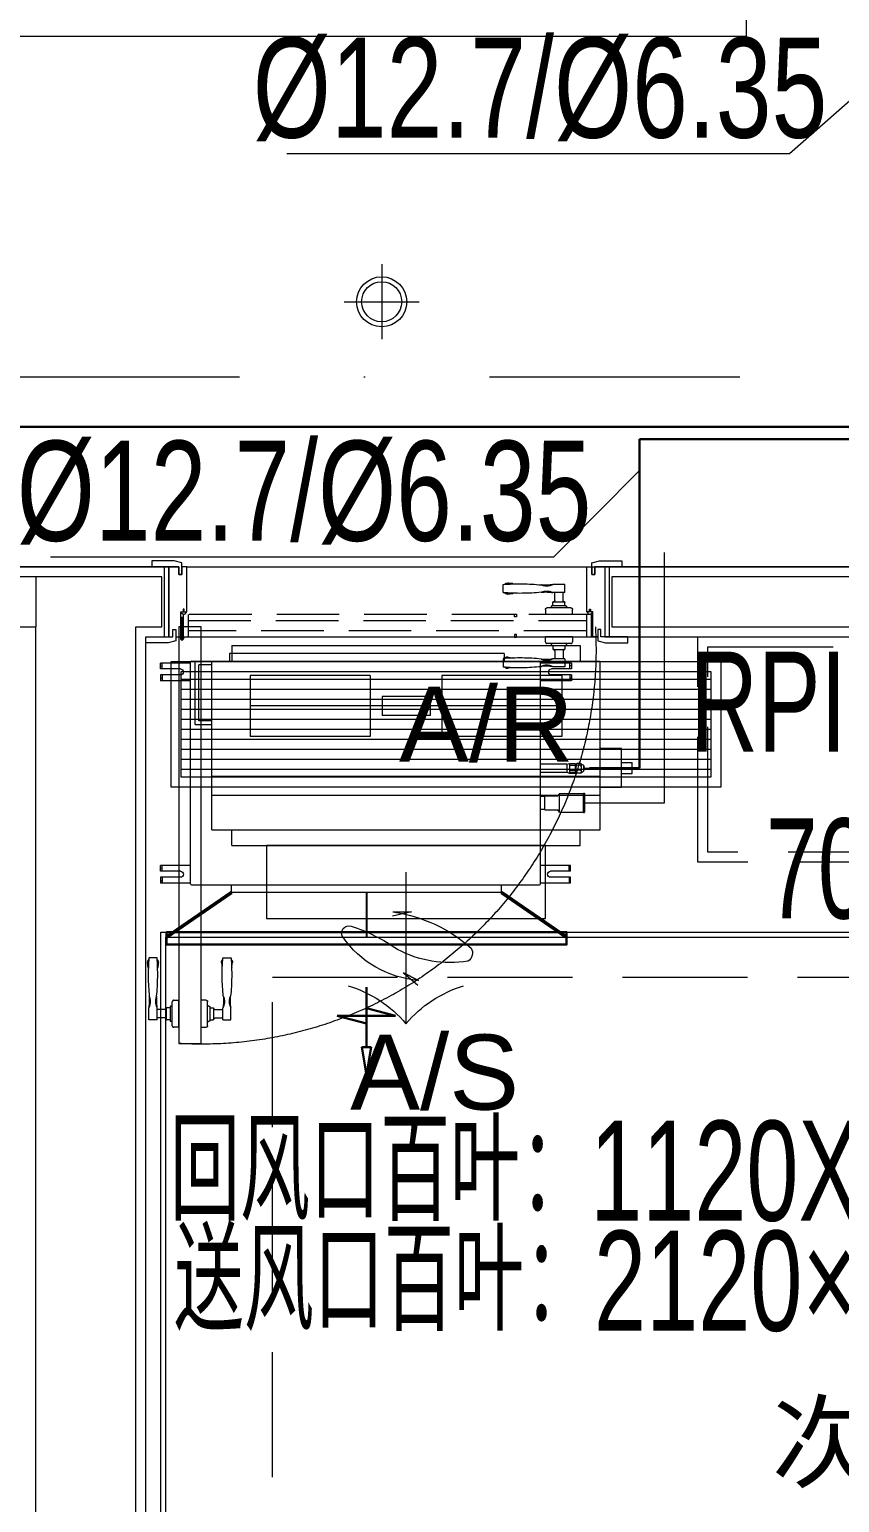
# Model space of a CAD drawing. Extents: x 288658 to 330658, y -27457 to 31943.
# Drawn here: x 297379 to 298999, y 17344 to 20289 of the extents above; entities that cross this region are included whole.
import ezdxf
from ezdxf.enums import TextEntityAlignment as Align

# ---------------------------------------------------------------- set-up
doc = ezdxf.new("R2010")
doc.units = 0
doc.header["$LTSCALE"] = 1000
for name, pattern in [('ACAD_ISO03W100', [30, 12, -18]), ('CENTER', [50.8, 31.75, -6.35, 6.35, -6.35]), ('DASH', [0.35, 0.25, -0.1]), ('DASHDOT', [1, 0.5, -0.25, 0, -0.25])]:
    doc.linetypes.add(name, pattern=pattern)
doc.layers.get('0').update_dxf_attribs({"color": 8, "lineweight": 13})
for name, color, linetype, lineweight in [('ACS_DLJ_FQG', 7, 'Continuous', 30), ('ACS_DLJ_LNSG', 6, 'DASHDOT', 20), ('ACS_DLJ_QYG', 34, 'Continuous', 30), ('ACS_DLJ_QYGBZ', 3, 'Continuous', 20), ('ACS_DLJ_SBBZ', 2, 'Continuous', 0), ('ACS_DLJ_SNJ', 3, 'Continuous', 0), ('ACS_SFG_F2', 4, 'Continuous', 50), ('ACS_SFG_FK', 7, 'Continuous', 30), ('CMDLJ_BZ_SWJ', 3, 'Continuous', 0), ('DOOR', 8, 'Continuous', 13), ('FF-DOOR【门】', 8, 'Continuous', 13), ('FF-DOOR【门套】', 8, 'Continuous', 13), ('FF-FINISH【完成面】', 8, 'Continuous', 13), ('FF-活动家具', 8, 'Continuous', 13), ('FF1-平面中英文字', 8, 'Continuous', 13), ('mat', 8, 'Continuous', 13), ('RC-FIN', 8, 'Continuous', 13), ('RC-TEXT', 8, 'Continuous', 13), ('RC-天花灯具', 8, 'Continuous', 13), ('RC-天花设备', 8, 'Continuous', 13), ('RC-天花造型线', 8, 'Continuous', 13), ('RC-空调设备', 8, 'Continuous', 13), ('WALL', 4, 'Continuous', 13), ('五金', 8, 'Continuous', 13), ('标注', 8, 'Continuous', 13)]:
    doc.layers.add(name, color=color, linetype=linetype, lineweight=lineweight)
doc.layers.add('ACS_SFG_FRZX', color=5, linetype='CENTER')
doc.styles.add('_TCH_WINDOW', font='JZFZ_ENA', dxfattribs={"width": 0.7, "height": 5, "bigfont": 'JZFZ_CNB'})
doc.styles.add('ACS', font='xcsg.shx', dxfattribs={"width": 0.6, "bigfont": 'hztxt.shx'})
doc.styles.add('Arial', font='arial.ttf')
doc.styles.add('st', font='')
doc.styles.add('黑体', font='simhei.ttf', dxfattribs={"width": 0.8})
doc.styles.get('st').set_extended_font_data('SimSun')

# ---------------------------------------------------------------- blocks, each defined once
blk = doc.blocks.new('锁具横_现代风格')
at = {"layer": 'mat', "color": 252, "linetype": 'ACAD_ISO03W100', "ltscale": 2}
for p, q in [((-4099.2, 1604.7), (-4099.2, 1614.7)), ((-4045.2, 1614.7), (-4099.2, 1614.7)), ((-4089.6, 1601.7), (-4096.2, 1601.7)), ((-4054.8, 1601.7), (-4089.6, 1601.7)), ((-4087.2, 1599.3), (-4087.2, 1598.7)), ((-4085.7, 1597.2), (-4058.7, 1597.2)), ((-4084.2, 1597.2), (-4084.2, 1590.1)), ((-4060.2, 1597.2), (-4060.2, 1590.1)), ((-4057.2, 1598.7), (-4057.2, 1599.3)), ((-4048.2, 1601.7), (-4054.8, 1601.7)), ((-4045.2, 1614.7), (-4045.2, 1604.7)), ((-4183.9, 1571.2), (-4183.9, 1555)), ((-4183.9, 1571.2), (-4183.9, 1555)), ((-4060.2, 1571.2), (-4084.2, 1571.2)), ((-4083.9, 1589.8), (-4060.5, 1589.8)), ((-4060.2, 1571.2), (-4060.2, 1555)), ((-4060.2, 1555), (-4084.2, 1555))]:
    blk.add_line(p, q, dxfattribs=at)
for points in [[(-4180.6, 1571.4, -0.28759), (-4174.6, 1574.1, 0.060586), (-4164.5, 1573, -0.212877), (-4163.5, 1572.1)], [(-4084, 1589.8, -0.34884), (-4080.6, 1587.2), (-4080.6, 1571.2)], [(-4060.9, 1589.8, 0.311671), (-4063.8, 1587.2), (-4063.8, 1571.2)], [(-4180.6, 1554.8, 0.28759), (-4174.6, 1552.1, -0.060586), (-4164.5, 1553.2, 0.212877), (-4163.5, 1554.1)]]:
    blk.add_lwpolyline(points, format="xyb", dxfattribs=at)
for centre, radius, start, end in [((-4096.2, 1604.7), 3, 180, 270), ((-4089.6, 1599.3), 2.4, 0, 90), ((-4085.7, 1598.7), 1.5, 180, 270), ((-4058.7, 1598.7), 1.5, 270, 0), ((-4054.8, 1599.3), 2.4, 90, 180), ((-4048.2, 1604.7), 3, 270, 0), ((-4150.3, 1151.7), 420.9, 84.1517, 94.5775), ((-4096.7, 1594.7), 26.6, 246.1775, 298.0384), ((-4098.6, 1650.8), 80.9, 263.7444, 280.1567), ((-4137.3, 596.4), 976.3, 86.8799, 86.8872), ((-4083.9, 1590.1), 0.3, 180, 270), ((-4060.5, 1590.1), 0.3, 270, 0), ((-4150.3, 1974.5), 420.9, 265.4225, 275.8483), ((-4096.7, 1531.5), 26.6, 61.9616, 113.8225), ((-4098.6, 1475.4), 80.9, 79.8433, 96.2556)]:
    blk.add_arc(centre, radius, start, end, dxfattribs=at)
blk = doc.blocks.new('*U199')
at = {"color": 8, "linetype": 'DASH', "ltscale": 500}
blk.add_arc((70.3, 45.3, 0), 788.8, 356.7087, 93.2913, dxfattribs=at)
at = {"layer": 'DOOR', "linetype": 'Continuous'}
blk.add_lwpolyline([(69.7, 832.8), (69.7, 0), (25, 0), (25, 832.8)], close=True, dxfattribs=at)
at = {"layer": '五金', "color": 3, "xscale": -1, "rotation": 270}
blk.add_blockref('锁具横_现代风格', (-1589.7, 4845.6), dxfattribs=at)
at = {"layer": '五金', "color": 3, "rotation": 90}
blk.add_blockref('锁具横_现代风格', (1684.4, 4845.6), dxfattribs=at)
blk = doc.blocks.new('*U220')
at = {"layer": 'FF-DOOR【门】', "color": 8, "linetype": 'DASH', "ltscale": 0.5}
for p, q in [((-855.8, 50, 0), (-855.8, 48.6, 0)), ((-855.8, 50, 0), (-845.8, 50, 0)), ((-855.5, 48.3, 0), (-854.6, 48.3, 0)), ((-846.1, 48.3, 0), (-847, 48.3, 0)), ((-845.8, 50, 0), (-845.8, 48.6, 0)), ((-843.8, 45), (-843.8, 0)), ((-48, 45), (-48, 0)), ((-44, 50), (-44, 48.6)), ((-34, 50), (-44, 50)), ((-43.7, 48.3), (-42.8, 48.3)), ((-35.5, 38.9, 0), (-35.5, -0.1, 0)), ((-34.3, 48.3), (-35.2, 48.3)), ((-34, 50), (-34, 48.6)), ((-39.5, -3.1, 0), (-31.5, -3.1, 0)), ((-35.5, -0.1, 0), (-35.5, -7.1, 0))]:
    blk.add_line(p, q, dxfattribs=at)
for points in [[(-853.8, 45), (-703.8, 45)], [(-703.8, 0), (-853.8, 0), (-853.8, 45)], [(-48, 33), (-843.8, 33)], [(-703.8, 45), (-703.8, 40), (-699.8, 40), (-699.8, 45)], [(-699.8, 45), (-38, 45), (-38, 0), (-699.8, 0)], [(-843.8, 12), (-48, 12)]]:
    blk.add_lwpolyline(points, dxfattribs=at)
at = {"layer": 'FF-DOOR【门】', "color": 8, "linetype": 'DASH', "ltscale": 0.5, "elevation": 0}
blk.add_lwpolyline([(-851.8, 50), (-849.9, 50), (-849.9, 55.3), (-851.8, 55.3)], close=True, dxfattribs=at)
at = {"layer": 'FF-DOOR【门】', "color": 8, "linetype": 'DASH', "ltscale": 0.5}
for points in [[(-703.8, 40), (-699.8, 40), (-699.8, 45.5), (-703.8, 45.5)], [(-38.1, 50), (-39.9, 50), (-39.9, 55.3), (-38.1, 55.3)], [(-703.8, 5), (-699.8, 5), (-699.8, -0.5), (-703.8, -0.5)]]:
    blk.add_lwpolyline(points, close=True, dxfattribs=at)
at = {"layer": 'FF-DOOR【门】', "color": 8, "linetype": 'DASH', "ltscale": 0.5, "elevation": 0}
blk.add_lwpolyline([(-37.5, -0.9), (-37.5, 38.9), (-33.5, 38.9), (-33.5, -0.9)], dxfattribs=at)
at = {"layer": 'FF-DOOR【门】', "color": 8, "linetype": 'DASH', "ltscale": 0.5}
for radius in [3, 2.5]:
    blk.add_circle((-35.5, -3.1, 0), radius, dxfattribs=at)
for centre in [(-850.8, 48.8, 0), (-39, 48.8)]:
    blk.add_arc(centre, 3.84, 188.5071, 351.4929, dxfattribs=at)
for centre, major_axis in [((-855.5, 48.6, 0), (0.212, 0.212)), ((-846.1, 48.6, 0), (-0.212, 0.212))]:
    blk.add_ellipse(centre, major_axis=major_axis, ratio=1, start_param=2.356194, end_param=3.926991, dxfattribs=at)
at = {"layer": 'FF-DOOR【门】', "color": 8, "linetype": 'DASH', "ltscale": 0.5, "extrusion": (0, 0, -1)}
for centre, major_axis in [((-43.7, 48.6), (0.212, 0.212)), ((-34.3, 48.6), (-0.212, 0.212))]:
    blk.add_ellipse(centre, major_axis=major_axis, ratio=1, start_param=2.356194, end_param=3.926991, dxfattribs=at)
at = {"layer": 'FF-DOOR【门套】', "elevation": 0}
for points in [[(-914.8, 140), (-860.8, 140), (-860.8, 125), (-854.8, 125), (-854.8, 140), (-854.8, 148), (-869.8, 152), (-869.8, 152), (-914.8, 152), (-914.8, 140)], [(-844.8, 140), (-854.8, 140), (-854.8, 125), (-860.8, 125), (-860.8, 140), (-880.8, 140), (-880.8, 0), (-872.8, 0), (-872.8, 15), (-866.8, 15), (-866.8, 0), (-856.8, 0), (-856.8, 50), (-844.8, 50), (-844.8, 140)], [(-926.8, 0), (-872.8, 0), (-872.8, 15), (-866.8, 15), (-866.8, 0), (-866.8, -8), (-881.8, -12), (-881.8, -12), (-926.8, -12), (-926.8, 0)]]:
    blk.add_lwpolyline(points, dxfattribs=at)
at = {"layer": 'FF-DOOR【门套】'}
for points in [[(25, 140), (-29, 140), (-29, 125), (-35, 125), (-35, 140), (-35, 148), (-20, 152), (-20, 152), (25, 152), (25, 140)], [(-45, 140), (-35, 140), (-35, 125), (-29, 125), (-29, 140), (-9, 140), (-9, 0), (-17, 0), (-17, 15), (-23, 15), (-23, 0), (-33, 0), (-33, 50), (-45, 50), (-45, 140)], [(37, 0), (-17, 0), (-17, 15), (-23, 15), (-23, 0), (-23, -8), (-8, -12), (-8, -12), (37, -12), (37, 0)]]:
    blk.add_lwpolyline(points, dxfattribs=at)
at = {"layer": 'FF-DOOR【门套】', "elevation": 0}
blk.add_lwpolyline([(-880.8, 0), (-889.8, 0), (-889.8, 140), (-880.8, 140)], close=True, dxfattribs=at)
at = {"layer": 'FF-DOOR【门套】'}
blk.add_lwpolyline([(0, 0), (-9, 0), (-9, 140), (0, 140)], close=True, dxfattribs=at)
at = {"layer": 'FF-DOOR【门】', "color": 8, "linetype": 'DASH', "ltscale": 0.5, "rotation": 180}
blk.add_blockref('锁具横_现代风格', (-4861.2, 1659.7), dxfattribs=at)
at = {"layer": 'FF-DOOR【门】', "color": 8, "linetype": 'DASH', "ltscale": 0.5, "xscale": -1}
blk.add_blockref('锁具横_现代风格', (-4861.2, -1614.7), dxfattribs=at)
blk = doc.blocks.new('A$C60777E67')
at = {"layer": 'RC-天花灯具'}
for radius in [50, 40]:
    blk.add_circle((50, 50), radius, dxfattribs=at)
blk = doc.blocks.new('A$C123B414E')
at = {"layer": 'RC-天花灯具'}
for p, q in [((0, 2.25), (0, -2.25)), ((2.25, 0), (-2.25, 0))]:
    blk.add_line(p, q, dxfattribs=at)
blk.add_circle((0, 0), 1.5, dxfattribs=at)
at = {"layer": 'RC-天花灯具', "xscale": 0.0299999992985296, "yscale": 0.0299999992985296, "zscale": 0.0299999992985296}
blk.add_blockref('A$C60777E67', (-1.5, -1.5), dxfattribs=at)
blk = doc.blocks.new('*U216')
at = {"layer": 'RC-天花灯具', "color": 0, "xscale": 33.33333333333333, "yscale": 33.33333333333333, "zscale": 33.33333333333333}
blk.add_blockref('A$C123B414E', (-295.7, 3485), dxfattribs=at)
at = {"layer": 'RC-TEXT', "color": 2, "style": '黑体', "width": 3.004934}
blk.add_attdef('L', text='', height=50, dxfattribs=at).set_placement((-189, 3550), (-80.9, 3550), align=Align.FIT)
blk = doc.blocks.new('TL-EM-CECHUFENG')
for points in [[(0, -1.039), (0, 1.386)], [(-0.038, 0.573), (0.191, 0.77)], [(0.202, 0.693), (-0.038, 0.573), (0.202, 0.693)], [(-2.06, 0), (2.06, 0)], [(-0.208, -0.402), (0.087, -0.404), (-0.213, -0.332)]]:
    blk.add_lwpolyline(points)
for centre, radius, start, end in [((-1.495, 2.657), 1.963, 286.956, 319.6161), ((1.495, 2.657), 1.963, 220.3839, 253.044), ((0.329, -0.936), 1.634, 94.4684, 145.1854), ((0.701, -1.338), 1.747, 80.4533, 118.5368), ((0.919, 0.258), 0.145, 326.5727, 60.5848), ((-1.785, 2.576), 2.897, 288.2606, 304.7599), ((-0.544, 1.953), 2.379, 278.1133, 311.7477), ((-0.911, -0.062), 0.118, 149.9336, 286.7693)]:
    blk.add_arc(centre, radius, start, end)
blk = doc.blocks.new('A$C42EC2377')
at = {"layer": 'RC-空调设备', "color": 251, "linetype": 'DASH', "ltscale": 500}
for p, q in [((-267.8, 993.9), (-109.1, 993.9)), ((-267.8, 993.9), (-267.8, 952.2)), ((-109.1, 993.9), (-109.1, 952.2)), ((-258, 985), (-118.8, 985)), ((-258, 952.2), (-258, 985)), ((-118.8, 952.2), (-118.8, 985)), ((-297.3, 557.1), (-297.3, 856.8)), ((-144.8, 856.8), (-297.3, 856.8)), ((-221, 77.5), (-221, 856.8)), ((-144.8, 557.1), (-144.8, 856.8)), ((-144.8, 557.1), (-297.3, 557.1)), ((-244.8, 407.2), (-244.8, 527.1)), ((-197.2, 527.1), (-244.8, 527.1)), ((-197.2, 407.2), (-197.2, 527.1)), ((-197.2, 407.2), (-244.8, 407.2)), ((-297.3, 77.5), (-297.3, 377.3)), ((-144.8, 377.3), (-297.3, 377.3)), ((-144.8, 77.5), (-144.8, 377.3)), ((-144.8, 77.5), (-297.3, 77.5)), ((-425.2, -71), (-425.2, -17.8)), ((-327.5, -71), (-327.5, -17.8)), ((-425.2, -71), (-327.5, -71)), ((-390.1, -71), (-390.1, -97.6)), ((-376.4, -71), (-376.4, -97.6)), ((-362.7, -71), (-362.7, -97.6)), ((-390.1, -97.6), (-362.7, -97.6))]:
    blk.add_line(p, q, dxfattribs=at)
at = {"layer": 'RC-空调设备', "linetype": 'DASH', "ltscale": 500}
for p, q in [((-531, 952.2), (-109.1, 952.2)), ((-531, 952.2), (-531, -17.8)), ((-444, 952.2), (-444, -17.8)), ((-396.3, 952.2), (-396.3, -17.8)), ((-109.1, 952.2), (-109.1, -17.8)), ((-570.1, 902.5), (-570.1, 32)), ((-570.1, 902.5), (-531, 902.5)), ((-70, 902.5), (-109.1, 902.5)), ((-70, 902.5), (-70, 32)), ((-570.1, 32), (-531, 32)), ((-70, 32), (-109.1, 32)), ((-531, -17.8), (-109.1, -17.8))]:
    blk.add_line(p, q, dxfattribs=at)
blk.add_lwpolyline([(-752.3, 815.5), (-752.3, 119), (-570.1, 119), (-570.1, 815.5)], close=True, dxfattribs=at)
blk = doc.blocks.new('ewe444')
at = {"layer": 'RC-天花造型线'}
h = blk.add_hatch(dxfattribs=at)
h.set_pattern_fill('_USER', color=151, scale=20, angle=180, style=0, pattern_type=0)
h.set_pattern_definition([(180, (811353.276, 104430.354), (-2e-15, -20), [])])
h.paths.add_polyline_path([(127938.6, 617.6), (127938.6, 827.6), (126878.6, 827.6), (126878.6, 617.6)])
at = {"layer": 'RC-天花造型线', "color": 151, "elevation": 0}
for points in [[(127958.6, 597.6), (127958.6, 847.6), (126858.6, 847.6), (126858.6, 597.6)], [(127938.6, 617.6), (127938.6, 827.6), (126878.6, 827.6), (126878.6, 617.6)]]:
    blk.add_lwpolyline(points, close=True, dxfattribs=at)
blk = doc.blocks.new('RPIZ-22FSN6QD')
at = {"extrusion": (0, 0, -1)}
for p, q in [((435.5, 477.8), (-113.5, 477.8)), ((-191.9, 458.7), (-251.9, 458.7)), ((-251.9, 447.2), (-251.9, 458.7)), ((-251.9, 453.7), (-248.7, 453.7)), ((-211.9, 447.2), (-251.9, 447.2)), ((-248.7, 447.2), (-248.7, 458.7)), ((-191.9, 17.4), (-191.9, 460.4)), ((-189.9, 462.4), (506.1, 462.4)), ((508.1, 17.4), (508.1, 460.4)), ((569.9, 458.7), (508.1, 458.7)), ((569.9, 447.2), (529.9, 447.2)), ((566.7, 447.2), (566.7, 458.7)), ((569.9, 453.7), (566.7, 453.7)), ((569.9, 458.7), (569.9, 447.2)), ((-251.9, 435.2), (-251.9, 423.7)), ((-211.9, 435.2), (-251.9, 435.2)), ((-251.9, 428.7), (-248.7, 428.7)), ((-191.9, 423.7), (-251.9, 423.7)), ((-248.7, 435.2), (-248.7, 423.7)), ((569.1, 423.7), (508.1, 423.7)), ((569.9, 435.2), (529.9, 435.2)), ((566.7, 435.2), (566.7, 423.7)), ((569.9, 428.7), (566.7, 428.7)), ((569.9, 435.2), (569.9, 423.7)), ((560.5, 256.5), (508.1, 256.5)), ((560.5, 256.5), (560.5, 240.5)), ((566, 258.1), (566, 238.8)), ((566, 258.1), (577, 258.1)), ((566, 254.8), (577, 254.8)), ((566, 245.1), (577, 245.1)), ((566, 238.8), (577, 238.8)), ((577, 258.1), (577, 238.8)), ((577, 254), (579, 254)), ((577, 242.9), (579, 242.9)), ((579.8, 257.5), (579, 256.7)), ((579, 240.2), (579, 256.7)), ((579.8, 239.4), (579, 240.2)), ((588.4, 258.1), (580.6, 258.1)), ((588.4, 254.8), (580.6, 254.8)), ((588.4, 245.1), (580.6, 245.1)), ((588.4, 238.8), (580.6, 238.8)), ((590, 256.7), (589.2, 257.5)), ((590, 240.2), (589.2, 239.4)), ((590, 240.2), (590, 256.7)), ((590, 256.7), (594, 254.5)), ((590, 240.2), (594, 242.5)), ((594, 254.5), (594, 242.5)), ((508.1, 192.8), (516.3, 192.8)), ((516.3, 165.7), (516.3, 193.7)), ((516.3, 193.7), (542.3, 193.7)), ((545.7, 160.9), (545.7, 198.5)), ((545.7, 198.5), (593.6, 198.5)), ((593.6, 198.5), (593.8, 198.9)), ((593.6, 198.5), (593.6, 160.9)), ((593.8, 160.5), (593.8, 198.9)), ((593.8, 198.9), (595.8, 198.9)), ((595.8, 160.5), (595.8, 198.9)), ((595.8, 198.9), (596.1, 198.5)), ((596.1, 198.5), (596.1, 160.9)), ((516.3, 165.7), (542.3, 165.7)), ((545.7, 160.9), (593.6, 160.9)), ((-191.9, 54.1), (-251.9, 54.1)), ((-251.9, 42.6), (-251.9, 54.1)), ((-251.9, 49.1), (-248.7, 49.1)), ((-211.9, 42.6), (-251.9, 42.6)), ((-251.9, 30.6), (-251.9, 19.1)), ((-211.9, 30.6), (-251.9, 30.6)), ((-248.7, 42.6), (-248.7, 54.1)), ((-248.7, 30.6), (-248.7, 19.1)), ((568.1, 54.1), (508.1, 54.1)), ((568.1, 42.6), (528.1, 42.6)), ((568.1, 30.6), (528.1, 30.6)), ((564.9, 42.6), (564.9, 54.1)), ((568.1, 49.1), (564.9, 49.1)), ((564.9, 30.6), (564.9, 19.1)), ((568.1, 42.6), (568.1, 54.1)), ((568.1, 19.1), (568.1, 30.6)), ((-251.9, 24.1), (-248.7, 24.1)), ((-191.9, 19.1), (-251.9, 19.1)), ((-189.9, 15.4), (506.1, 15.4)), ((430, 0), (-110, 0)), ((568.1, 19.1), (508.1, 19.1)), ((568.1, 24.1), (564.9, 24.1))]:
    blk.add_line(p, q, dxfattribs=at)
for p, q in [((-113.5, 477.8), (-113.5, 462.4)), ((435.5, 477.8), (435.5, 462.4)), ((508.1, 240.5), (560.5, 240.5)), ((560.5, 256.5), (566, 258.1)), ((560.5, 240.5), (566, 238.8)), ((566, 240.5), (577, 240.5)), ((595.7, 248.5), (605.7, 248.5)), ((545.7, 198.5), (542.3, 193.7)), ((596.1, 179.7), (606.1, 179.7)), ((508.1, 166.7), (516.3, 166.7)), ((545.7, 160.9), (542.3, 165.7)), ((593.6, 160.9), (593.8, 160.5)), ((593.8, 160.5), (595.8, 160.5)), ((595.8, 160.5), (596.1, 160.9)), ((-110, 0), (-110, 15.4))]:
    blk.add_line(p, q)
at = {"ltscale": 0.5}
blk.add_line((430, 0), (430, 15.4), dxfattribs=at)
at = {"extrusion": (0, 0, -1)}
for centre, radius, start, end in [((211.9, 441.2), 6, 90, 270), ((-529.9, 441.2), 6, 270, 90), ((-589.5, 248.5), 6.25, 136.121, 223.879), ((211.9, 36.6), 6, 90, 270), ((-528.1, 36.6), 6, 270, 90)]:
    blk.add_arc(centre, radius, start, end, dxfattribs=at)
for centre, start, end in [((-189.9, 460.4), 90, 180), ((-189.9, 460.4), 90, 180), ((506.1, 460.4), 0, 90), ((-189.9, 17.4), 180, 270), ((506.1, 17.4), 270, 0)]:
    blk.add_arc(centre, 2, start, end)
for points in [[(579.2, 256.6), (579.3, 256.6), (579.3, 256.7), (579.3, 256.7)], [(579.2, 256.5), (579.2, 256.6), (579.2, 256.6), (579.2, 256.6)], [(579.2, 256.3), (579.2, 256.3), (579.2, 256.4), (579.2, 256.4)], [(579.3, 256.2), (579.3, 256.2), (579.3, 256.3), (579.2, 256.3)], [(579.2, 250.4), (579.3, 250.5), (579.3, 250.6), (579.3, 250.6)], [(579.2, 250.2), (579.2, 250.3), (579.2, 250.3), (579.2, 250.4)], [(579.2, 249.5), (579.2, 249.6), (579.2, 249.6), (579.2, 249.7)], [(579.3, 249.3), (579.3, 249.3), (579.3, 249.4), (579.2, 249.5)], [(579.2, 242.3), (579.3, 242.3), (579.3, 242.4), (579.3, 242.4)], [(579.2, 242.1), (579.2, 242.2), (579.2, 242.2), (579.2, 242.3)], [(579.2, 241.7), (579.2, 241.7), (579.2, 241.8), (579.2, 241.8)], [(579.3, 241.5), (579.3, 241.6), (579.3, 241.6), (579.2, 241.7)], [(579.3, 256.9), (579.3, 256.9), (579.3, 256.9), (579.4, 256.9)], [(579.3, 256.8), (579.3, 256.8), (579.3, 256.8), (579.3, 256.9)], [(579.3, 256.7), (579.3, 256.7), (579.3, 256.8), (579.3, 256.8)], [(579.3, 256.1), (579.3, 256.2), (579.3, 256.2), (579.3, 256.2)], [(579.3, 256.1), (579.3, 256.1), (579.3, 256.1), (579.3, 256.1)], [(579.4, 256), (579.3, 256), (579.3, 256), (579.3, 256.1)], [(579.3, 251.1), (579.3, 251.2), (579.3, 251.2), (579.4, 251.3)], [(579.3, 250.9), (579.3, 250.9), (579.3, 251), (579.3, 251.1)], [(579.3, 250.6), (579.3, 250.7), (579.3, 250.8), (579.3, 250.9)], [(579.3, 249), (579.3, 249.1), (579.3, 249.2), (579.3, 249.3)], [(579.3, 248.8), (579.3, 248.9), (579.3, 249), (579.3, 249)], [(579.4, 248.6), (579.3, 248.6), (579.3, 248.7), (579.3, 248.8)], [(579.3, 242.7), (579.3, 242.8), (579.3, 242.8), (579.4, 242.9)], [(579.3, 242.6), (579.3, 242.6), (579.3, 242.7), (579.3, 242.7)], [(579.3, 242.4), (579.3, 242.5), (579.3, 242.5), (579.3, 242.6)], [(579.3, 241.4), (579.3, 241.4), (579.3, 241.5), (579.3, 241.5)], [(579.3, 241.2), (579.3, 241.3), (579.3, 241.3), (579.3, 241.4)], [(579.4, 257.1), (579.5, 257.1), (579.5, 257.2), (579.5, 257.2)], [(579.4, 257), (579.4, 257), (579.4, 257.1), (579.4, 257.1)], [(579.4, 256.9), (579.4, 257), (579.4, 257), (579.4, 257)], [(579.4, 255.9), (579.4, 255.9), (579.4, 255.9), (579.4, 256)], [(579.4, 255.8), (579.4, 255.8), (579.4, 255.9), (579.4, 255.9)], [(579.5, 255.7), (579.5, 255.8), (579.5, 255.8), (579.4, 255.8)], [(579.4, 251.8), (579.5, 251.9), (579.5, 251.9), (579.5, 252)], [(579.4, 251.6), (579.4, 251.6), (579.4, 251.7), (579.4, 251.8)], [(579.4, 251.3), (579.4, 251.4), (579.4, 251.5), (579.4, 251.6)], [(579.4, 248.3), (579.4, 248.4), (579.4, 248.5), (579.4, 248.6)], [(579.4, 248.1), (579.4, 248.2), (579.4, 248.3), (579.4, 248.3)], [(579.5, 247.9), (579.5, 247.9), (579.5, 248), (579.4, 248.1)], [(579.4, 243.2), (579.5, 243.2), (579.5, 243.3), (579.5, 243.3)], [(579.4, 243), (579.4, 243.1), (579.4, 243.1), (579.4, 243.2)], [(579.4, 242.9), (579.4, 242.9), (579.4, 243), (579.4, 243)], [(579.4, 240.8), (579.4, 240.8), (579.4, 240.9), (579.4, 240.9)], [(579.5, 240.6), (579.5, 240.7), (579.5, 240.7), (579.4, 240.8)], [(579.5, 257.2), (579.5, 257.2), (579.5, 257.2), (579.6, 257.3)], [(579.6, 255.6), (579.5, 255.7), (579.5, 255.7), (579.5, 255.7)], [(579.5, 252), (579.5, 252.1), (579.5, 252.2), (579.6, 252.3)], [(579.6, 247.6), (579.5, 247.7), (579.5, 247.8), (579.5, 247.9)], [(579.5, 243.3), (579.5, 243.4), (579.5, 243.4), (579.6, 243.5)], [(579.6, 240.4), (579.5, 240.5), (579.5, 240.5), (579.5, 240.6)], [(579.6, 257.3), (579.7, 257.4), (579.7, 257.4), (579.7, 257.4)], [(579.6, 257.3), (579.6, 257.3), (579.6, 257.3), (579.6, 257.3)], [(579.6, 255.6), (579.6, 255.6), (579.6, 255.6), (579.6, 255.6)], [(579.7, 255.5), (579.7, 255.5), (579.6, 255.5), (579.6, 255.6)], [(579.6, 252.5), (579.6, 252.6), (579.7, 252.7), (579.7, 252.7)], [(579.6, 252.3), (579.6, 252.3), (579.6, 252.4), (579.6, 252.5)], [(579.6, 247.4), (579.6, 247.5), (579.6, 247.6), (579.6, 247.6)], [(579.7, 247.2), (579.7, 247.2), (579.6, 247.3), (579.6, 247.4)], [(579.6, 243.6), (579.6, 243.7), (579.7, 243.7), (579.7, 243.8)], [(579.6, 243.5), (579.6, 243.5), (579.6, 243.6), (579.6, 243.6)], [(579.6, 240.3), (579.6, 240.3), (579.6, 240.4), (579.6, 240.4)], [(579.7, 240.1), (579.7, 240.2), (579.6, 240.2), (579.6, 240.3)], [(579.7, 257.5), (579.7, 257.5), (579.8, 257.5), (579.8, 257.5)], [(579.7, 257.4), (579.7, 257.5), (579.7, 257.5), (579.7, 257.5)], [(579.7, 257.4), (579.7, 257.4), (579.7, 257.4), (579.7, 257.4)], [(579.8, 255.4), (579.8, 255.4), (579.7, 255.5), (579.7, 255.5)], [(579.7, 252.7), (579.7, 252.8), (579.8, 252.9), (579.8, 253)], [(579.8, 246.9), (579.8, 247), (579.7, 247.1), (579.7, 247.2)], [(579.7, 243.8), (579.7, 243.8), (579.8, 243.9), (579.8, 243.9)], [(579.8, 240), (579.8, 240), (579.7, 240.1), (579.7, 240.1)], [(579.8, 257.6), (579.9, 257.6), (579.9, 257.6), (579.9, 257.6)], [(579.8, 257.5), (579.8, 257.5), (579.8, 257.6), (579.8, 257.6)], [(579.8, 257.5), (579.8, 257.5), (579.8, 257.5), (579.8, 257.5)], [(579.9, 255.3), (579.8, 255.3), (579.8, 255.4), (579.8, 255.4)], [(579.8, 253), (579.8, 253.1), (579.8, 253.1), (579.9, 253.2)], [(579.9, 246.7), (579.8, 246.7), (579.8, 246.8), (579.8, 246.9)], [(579.8, 243.9), (579.8, 244), (579.8, 244.1), (579.9, 244.1)], [(579.9, 239.8), (579.8, 239.9), (579.8, 239.9), (579.8, 240)], [(579.8, 239.4), (579.9, 239.3), (579.9, 239.3), (579.9, 239.3)], [(579.8, 239.4), (579.8, 239.4), (579.8, 239.4), (579.8, 239.4)], [(579.9, 257.6), (579.9, 257.7), (580, 257.7), (580, 257.7)], [(580, 255.2), (579.9, 255.3), (579.9, 255.3), (579.9, 255.3)], [(579.9, 253.2), (579.9, 253.3), (579.9, 253.4), (580, 253.5)], [(580, 246.4), (579.9, 246.5), (579.9, 246.6), (579.9, 246.7)], [(579.9, 244.1), (579.9, 244.2), (579.9, 244.2), (580, 244.3)], [(580, 239.7), (579.9, 239.7), (579.9, 239.8), (579.9, 239.8)], [(579.9, 239.3), (579.9, 239.3), (580, 239.3), (580, 239.2)], [(580, 257.7), (580, 257.7), (580, 257.7), (580.1, 257.8)], [(580.1, 255.1), (580, 255.2), (580, 255.2), (580, 255.2)], [(580, 253.5), (580, 253.6), (580, 253.6), (580.1, 253.7)], [(580.1, 246.2), (580, 246.3), (580, 246.3), (580, 246.4)], [(580, 244.3), (580, 244.3), (580, 244.4), (580.1, 244.4)], [(580.1, 239.5), (580, 239.6), (580, 239.6), (580, 239.7)], [(580, 239.2), (580, 239.2), (580, 239.2), (580.1, 239.2)], [(580.1, 257.8), (580.1, 257.8), (580.1, 257.8), (580.2, 257.9)], [(580.2, 255), (580.1, 255.1), (580.1, 255.1), (580.1, 255.1)], [(580.1, 253.7), (580.1, 253.8), (580.1, 253.9), (580.2, 254)], [(580.2, 245.9), (580.1, 246), (580.1, 246.1), (580.1, 246.2)], [(580.1, 244.4), (580.1, 244.5), (580.1, 244.5), (580.2, 244.6)], [(580.2, 239.3), (580.1, 239.4), (580.1, 239.4), (580.1, 239.5)], [(580.1, 239.2), (580.1, 239.1), (580.1, 239.1), (580.2, 239.1)], [(580.2, 257.9), (580.2, 257.9), (580.3, 257.9), (580.3, 258)], [(580.3, 255), (580.3, 255), (580.2, 255), (580.2, 255)], [(580.2, 254), (580.2, 254.1), (580.3, 254.2), (580.3, 254.3)], [(580.3, 245.6), (580.3, 245.7), (580.2, 245.8), (580.2, 245.9)], [(580.2, 244.6), (580.2, 244.7), (580.3, 244.7), (580.3, 244.8)], [(580.3, 239.1), (580.3, 239.2), (580.2, 239.3), (580.2, 239.3)], [(580.2, 239.1), (580.2, 239), (580.3, 239), (580.3, 239)], [(580.3, 258), (580.3, 258), (580.4, 258), (580.4, 258)], [(580.3, 254.3), (580.3, 254.3), (580.4, 254.4), (580.4, 254.5)], [(580.4, 245.4), (580.4, 245.5), (580.3, 245.6), (580.3, 245.6)], [(580.4, 258), (580.5, 258.1), (580.5, 258.1), (580.6, 258.1)], [(580.4, 254.5), (580.5, 254.6), (580.5, 254.7), (580.6, 254.8)], [(580.6, 245.1), (580.5, 245.2), (580.5, 245.3), (580.4, 245.4)], [(588.5, 258), (588.5, 258.1), (588.5, 258.1), (588.4, 258.1)], [(588.6, 254.5), (588.5, 254.6), (588.5, 254.7), (588.4, 254.8)], [(588.4, 245.1), (588.5, 245.2), (588.5, 245.3), (588.6, 245.4)], [(588.7, 258), (588.6, 258), (588.6, 258), (588.5, 258)], [(588.7, 254.3), (588.6, 254.3), (588.6, 254.4), (588.6, 254.5)], [(588.6, 245.4), (588.6, 245.5), (588.6, 245.6), (588.7, 245.6)], [(588.8, 257.9), (588.8, 257.9), (588.7, 257.9), (588.7, 258)], [(588.7, 255), (588.7, 255), (588.8, 255), (588.8, 255)], [(588.8, 254), (588.8, 254.1), (588.7, 254.2), (588.7, 254.3)], [(588.7, 245.6), (588.7, 245.7), (588.8, 245.8), (588.8, 245.9)], [(588.7, 239.1), (588.7, 239.2), (588.8, 239.3), (588.8, 239.3)], [(588.8, 239.1), (588.8, 239), (588.7, 239), (588.7, 239)], [(588.9, 257.8), (588.9, 257.8), (588.8, 257.8), (588.8, 257.9)], [(588.9, 253.7), (588.9, 253.8), (588.8, 253.9), (588.8, 254)], [(588.8, 245.9), (588.8, 246), (588.9, 246.1), (588.9, 246.2)], [(588.9, 244.4), (588.9, 244.5), (588.8, 244.5), (588.8, 244.6)], [(588.8, 239.3), (588.8, 239.4), (588.9, 239.4), (588.9, 239.5)], [(588.9, 239.2), (588.9, 239.1), (588.8, 239.1), (588.8, 239.1)], [(589, 257.7), (589, 257.7), (588.9, 257.7), (588.9, 257.8)], [(589, 253.5), (589, 253.6), (588.9, 253.6), (588.9, 253.7)], [(588.9, 246.2), (588.9, 246.3), (589, 246.3), (589, 246.4)], [(589, 244.3), (589, 244.3), (588.9, 244.4), (588.9, 244.4)], [(588.9, 239.5), (588.9, 239.6), (589, 239.6), (589, 239.7)], [(589, 239.2), (589, 239.2), (588.9, 239.2), (588.9, 239.2)], [(589.1, 257.6), (589, 257.7), (589, 257.7), (589, 257.7)], [(589, 255.2), (589, 255.3), (589.1, 255.3), (589.1, 255.3)], [(589.1, 253.2), (589.1, 253.3), (589, 253.4), (589, 253.5)], [(589, 246.4), (589, 246.5), (589.1, 246.6), (589.1, 246.7)], [(589.1, 239.3), (589, 239.3), (589, 239.3), (589, 239.2)], [(589.1, 257.6), (589.1, 257.6), (589.1, 257.6), (589.1, 257.6)], [(589.2, 257.5), (589.2, 257.5), (589.1, 257.6), (589.1, 257.6)], [(589.1, 255.3), (589.1, 255.3), (589.2, 255.4), (589.2, 255.4)], [(589.2, 253), (589.2, 253.1), (589.1, 253.1), (589.1, 253.2)], [(589.1, 246.7), (589.1, 246.7), (589.2, 246.8), (589.2, 246.9)], [(589.1, 239.4), (589.1, 239.3), (589.1, 239.3), (589.1, 239.3)], [(589.2, 239.4), (589.2, 239.4), (589.1, 239.4), (589.1, 239.4)], [(589.2, 257.5), (589.2, 257.5), (589.2, 257.5), (589.2, 257.5)], [(589.2, 257.5), (589.2, 257.5), (589.2, 257.5), (589.2, 257.5)], [(589.3, 257.4), (589.2, 257.5), (589.2, 257.5), (589.2, 257.5)], [(589.2, 255.4), (589.2, 255.4), (589.3, 255.5), (589.3, 255.5)], [(589.3, 252.7), (589.3, 252.8), (589.2, 252.9), (589.2, 253)], [(589.2, 246.9), (589.2, 247), (589.3, 247.1), (589.3, 247.2)], [(589.3, 243.8), (589.3, 243.8), (589.2, 243.9), (589.2, 243.9)], [(589.2, 240), (589.2, 240), (589.3, 240.1), (589.3, 240.1)], [(589.3, 257.4), (589.3, 257.4), (589.3, 257.4), (589.3, 257.4)], [(589.3, 257.3), (589.3, 257.4), (589.3, 257.4), (589.3, 257.4)], [(589.4, 257.3), (589.4, 257.3), (589.4, 257.3), (589.3, 257.3)], [(589.3, 255.6), (589.4, 255.6), (589.4, 255.6), (589.4, 255.6)], [(589.3, 255.5), (589.3, 255.5), (589.3, 255.5), (589.3, 255.6)], [(589.4, 252.5), (589.3, 252.6), (589.3, 252.7), (589.3, 252.7)], [(589.3, 247.2), (589.3, 247.2), (589.3, 247.3), (589.4, 247.4)], [(589.4, 243.6), (589.3, 243.7), (589.3, 243.7), (589.3, 243.8)], [(589.3, 240.1), (589.3, 240.2), (589.3, 240.2), (589.4, 240.3)], [(589.5, 257.2), (589.5, 257.2), (589.4, 257.2), (589.4, 257.3)], [(589.4, 255.6), (589.4, 255.7), (589.5, 255.7), (589.5, 255.7)], [(589.4, 252.3), (589.4, 252.3), (589.4, 252.4), (589.4, 252.5)], [(589.5, 252), (589.5, 252.1), (589.4, 252.2), (589.4, 252.3)], [(589.4, 247.6), (589.4, 247.7), (589.5, 247.8), (589.5, 247.9)], [(589.4, 247.4), (589.4, 247.5), (589.4, 247.6), (589.4, 247.6)], [(589.4, 243.5), (589.4, 243.5), (589.4, 243.6), (589.4, 243.6)], [(589.5, 243.3), (589.5, 243.4), (589.4, 243.4), (589.4, 243.5)], [(589.4, 240.4), (589.4, 240.5), (589.5, 240.5), (589.5, 240.6)], [(589.4, 240.3), (589.4, 240.3), (589.4, 240.4), (589.4, 240.4)], [(589.5, 257.1), (589.5, 257.1), (589.5, 257.2), (589.5, 257.2)], [(589.6, 257), (589.6, 257), (589.6, 257.1), (589.5, 257.1)], [(589.5, 248.1), (589.6, 248.2), (589.6, 248.3), (589.6, 248.3)], [(589.5, 247.9), (589.5, 247.9), (589.5, 248), (589.5, 248.1)], [(589.5, 240.8), (589.6, 240.8), (589.6, 240.9), (589.6, 240.9)], [(589.5, 240.6), (589.5, 240.7), (589.5, 240.7), (589.5, 240.8)], [(589.6, 256), (589.6, 256), (589.6, 256), (589.7, 256.1)], [(589.6, 255.9), (589.6, 255.9), (589.6, 255.9), (589.6, 256)], [(589.6, 251.3), (589.6, 251.4), (589.6, 251.5), (589.6, 251.6)], [(589.7, 251.1), (589.6, 251.2), (589.6, 251.2), (589.6, 251.3)], [(589.6, 248.6), (589.6, 248.6), (589.6, 248.7), (589.7, 248.8)], [(589.6, 248.3), (589.6, 248.4), (589.6, 248.5), (589.6, 248.6)], [(589.6, 242.9), (589.6, 242.9), (589.6, 243), (589.6, 243)], [(589.7, 242.7), (589.6, 242.8), (589.6, 242.8), (589.6, 242.9)], [(589.6, 241.1), (589.6, 241.1), (589.6, 241.2), (589.7, 241.2)], [(589.6, 240.9), (589.6, 241), (589.6, 241), (589.6, 241.1)], [(589.7, 256.8), (589.7, 256.8), (589.7, 256.8), (589.7, 256.9)], [(589.7, 256.7), (589.7, 256.7), (589.7, 256.8), (589.7, 256.8)], [(589.7, 256.6), (589.7, 256.6), (589.7, 256.7), (589.7, 256.7)], [(589.7, 256.5), (589.7, 256.6), (589.7, 256.6), (589.7, 256.6)], [(589.7, 256.3), (589.7, 256.3), (589.7, 256.4), (589.7, 256.4)], [(589.7, 256.2), (589.7, 256.2), (589.7, 256.3), (589.7, 256.3)], [(589.7, 256.1), (589.7, 256.2), (589.7, 256.2), (589.7, 256.2)], [(589.7, 256.1), (589.7, 256.1), (589.7, 256.1), (589.7, 256.1)], [(589.7, 250.9), (589.7, 250.9), (589.7, 251), (589.7, 251.1)], [(589.7, 250.6), (589.7, 250.7), (589.7, 250.8), (589.7, 250.9)], [(589.7, 250.4), (589.7, 250.5), (589.7, 250.6), (589.7, 250.6)], [(589.7, 250.2), (589.7, 250.3), (589.7, 250.3), (589.7, 250.4)], [(589.7, 249.5), (589.7, 249.6), (589.7, 249.6), (589.7, 249.7)], [(589.7, 249.3), (589.7, 249.3), (589.7, 249.4), (589.7, 249.5)], [(589.7, 249), (589.7, 249.1), (589.7, 249.2), (589.7, 249.3)], [(589.7, 248.8), (589.7, 248.9), (589.7, 249), (589.7, 249)], [(589.7, 242.6), (589.7, 242.6), (589.7, 242.7), (589.7, 242.7)], [(589.7, 242.4), (589.7, 242.5), (589.7, 242.5), (589.7, 242.6)], [(589.7, 242.3), (589.7, 242.3), (589.7, 242.4), (589.7, 242.4)], [(589.7, 242.1), (589.7, 242.2), (589.7, 242.2), (589.7, 242.3)], [(589.7, 241.7), (589.7, 241.7), (589.7, 241.8), (589.7, 241.8)], [(589.7, 241.5), (589.7, 241.6), (589.7, 241.6), (589.7, 241.7)], [(589.7, 241.4), (589.7, 241.4), (589.7, 241.5), (589.7, 241.5)], [(589.7, 241.2), (589.7, 241.3), (589.7, 241.3), (589.7, 241.4)]]:
    blk.add_open_spline(points, degree=3)
for points, knots in [([(579.2, 256.4), (579.2, 256.4), (579.2, 256.4), (579.2, 256.5), (579.2, 256.5), (579.2, 256.5), (579.2, 256.5)], [19, 19, 19, 19, 20, 20, 20, 21, 21, 21, 21]), ([(579.2, 249.7), (579.2, 249.8), (579.2, 249.9), (579.2, 249.9), (579.2, 250), (579.2, 250.1), (579.2, 250.2)], [19, 19, 19, 19, 20, 20, 20, 21, 21, 21, 21]), ([(579.2, 241.8), (579.2, 241.9), (579.2, 241.9), (579.2, 242), (579.2, 242), (579.2, 242.1), (579.2, 242.1)], [19, 19, 19, 19, 20, 20, 20, 21, 21, 21, 21]), ([(579.4, 240.9), (579.4, 241), (579.4, 241), (579.4, 241.1), (579.3, 241.1), (579.3, 241.2), (579.3, 241.2)], [13, 13, 13, 13, 14, 14, 14, 15, 15, 15, 15]), ([(580.6, 254.8), (580.5, 254.8), (580.5, 254.8), (580.4, 254.9), (580.4, 254.9), (580.3, 254.9), (580.3, 255)], [0, 0, 0, 0, 1, 1, 1, 2, 2, 2, 2]), ([(580.3, 244.8), (580.3, 244.8), (580.4, 244.9), (580.4, 244.9), (580.5, 245), (580.5, 245.1), (580.6, 245.1)], [38, 38, 38, 38, 39, 39, 39, 40, 40, 40, 40]), ([(580.6, 238.8), (580.5, 238.9), (580.5, 238.9), (580.4, 239), (580.4, 239), (580.3, 239.1), (580.3, 239.1)], [0, 0, 0, 0, 1, 1, 1, 2, 2, 2, 2]), ([(580.3, 239), (580.3, 239), (580.4, 238.9), (580.4, 238.9), (580.5, 238.9), (580.5, 238.8), (580.6, 238.8)], [6, 6, 6, 6, 7, 7, 7, 8, 8, 8, 8]), ([(588.4, 254.8), (588.5, 254.8), (588.5, 254.8), (588.5, 254.9), (588.6, 254.9), (588.6, 254.9), (588.7, 255)], [0, 0, 0, 0, 1, 1, 1, 2, 2, 2, 2]), ([(588.8, 244.6), (588.8, 244.7), (588.7, 244.7), (588.7, 244.8), (588.6, 244.8), (588.6, 244.9), (588.5, 244.9), (588.5, 245), (588.5, 245.1), (588.4, 245.1)], [37, 37, 37, 37, 38, 38, 38, 39, 39, 39, 40, 40, 40, 40]), ([(588.4, 238.8), (588.5, 238.9), (588.5, 238.9), (588.5, 239), (588.6, 239), (588.6, 239.1), (588.7, 239.1)], [0, 0, 0, 0, 1, 1, 1, 2, 2, 2, 2]), ([(588.7, 239), (588.6, 239), (588.6, 238.9), (588.5, 238.9), (588.5, 238.9), (588.5, 238.8), (588.4, 238.8)], [6, 6, 6, 6, 7, 7, 7, 8, 8, 8, 8]), ([(588.8, 255), (588.8, 255.1), (588.9, 255.1), (588.9, 255.1), (588.9, 255.2), (589, 255.2), (589, 255.2)], [3, 3, 3, 3, 4, 4, 4, 5, 5, 5, 5]), ([(589.2, 243.9), (589.2, 244), (589.1, 244.1), (589.1, 244.1), (589.1, 244.2), (589, 244.2), (589, 244.3)], [33, 33, 33, 33, 34, 34, 34, 35, 35, 35, 35]), ([(589, 239.7), (589, 239.7), (589.1, 239.8), (589.1, 239.8), (589.1, 239.9), (589.2, 239.9), (589.2, 240)], [5, 5, 5, 5, 6, 6, 6, 7, 7, 7, 7]), ([(589.5, 255.7), (589.5, 255.8), (589.5, 255.8), (589.5, 255.8), (589.6, 255.8), (589.6, 255.9), (589.6, 255.9)], [11, 11, 11, 11, 12, 12, 12, 13, 13, 13, 13]), ([(589.6, 251.6), (589.6, 251.6), (589.6, 251.7), (589.5, 251.8), (589.5, 251.9), (589.5, 251.9), (589.5, 252)], [27, 27, 27, 27, 28, 28, 28, 29, 29, 29, 29]), ([(589.6, 243), (589.6, 243.1), (589.6, 243.1), (589.5, 243.2), (589.5, 243.2), (589.5, 243.3), (589.5, 243.3)], [27, 27, 27, 27, 28, 28, 28, 29, 29, 29, 29]), ([(589.7, 256.9), (589.6, 256.9), (589.6, 256.9), (589.6, 256.9), (589.6, 257), (589.6, 257), (589.6, 257)], [25, 25, 25, 25, 26, 26, 26, 27, 27, 27, 27]), ([(589.7, 256.4), (589.7, 256.4), (589.7, 256.4), (589.7, 256.5), (589.7, 256.5), (589.7, 256.5), (589.7, 256.5)], [19, 19, 19, 19, 20, 20, 20, 21, 21, 21, 21]), ([(589.7, 249.7), (589.7, 249.8), (589.7, 249.9), (589.7, 249.9), (589.7, 250), (589.7, 250.1), (589.7, 250.2)], [19, 19, 19, 19, 20, 20, 20, 21, 21, 21, 21]), ([(589.7, 241.8), (589.7, 241.9), (589.7, 241.9), (589.7, 242), (589.7, 242), (589.7, 242.1), (589.7, 242.1)], [19, 19, 19, 19, 20, 20, 20, 21, 21, 21, 21])]:
    blk.add_open_spline(points, degree=3, knots=knots)
blk = doc.blocks.new('SFFH3')
for p, q in [((-2.416, 0), (-1.914, 1.958)), ((-1.914, 1.958), (-1.914, 0.007)), ((-3.998, 0.315), (-5.847, 0)), ((-3.998, -0.315), (-5.847, 0)), ((-3.998, 0), (-3.998, 0.315)), ((0, 0), (-3.998, 0)), ((-3.998, 0), (-3.998, -0.315)), ((-1.914, -1.945), (-1.914, 0.007)), ((-1.416, 0), (-1.914, -1.945))]:
    blk.add_line(p, q)
blk = doc.blocks.new('CACSDLJFqg.AC781ECC-6979-4698-A6B5-28B03F99AC8D')
blk.add_hatch(color=256).paths.add_polyline_path([(0, 0), (260, 150), (260, -150)])
for p, q in [((0, 0), (260, 150)), ((260, 150), (260, -150)), ((0, 0), (260, -150)), ((260, 0), (360, 0)), ((260, -100), (360, -100))]:
    blk.add_line(p, q)

msp = doc.modelspace()

# ---------------------------------------------------------------- linework, layer by layer
at = {"layer": 'ACS_DLJ_LNSG'}
for p, q in [((297298.8, 19594.8), (300791.6, 19594.8)), ((298648.8, 18743.3), (298648.8, 19594.8)), ((298498.8, 18743.3), (298648.8, 18743.3))]:
    msp.add_line(p, q, dxfattribs=at)
at = {"layer": 'ACS_DLJ_QYG'}
for p, q in [((297248.5, 19494.8), (300691.6, 19494.8)), ((298598.5, 18812.1), (298598.5, 19469.8)), ((298998.5, 19469.8), (298598.5, 19469.8)), ((298498.5, 18812.1), (298598.5, 18812.1))]:
    msp.add_line(p, q, dxfattribs=at)
at = {"layer": 'ACS_DLJ_QYGBZ'}
for p, q in [((298898.8, 20040.9), (299302.7, 20397.1)), ((297893.3, 20040.9), (298898.8, 20040.9)), ((298427.1, 19235.1), (298598.5, 19407.7)), ((297421.5, 19235.1), (298427.1, 19235.1))]:
    msp.add_line(p, q, dxfattribs=at)
at = {"layer": 'ACS_SFG_F2'}
for p, q in [((297782.8, 18563.6), (297652.8, 18474.8)), ((298322.8, 18563.6), (298452.8, 18474.8))]:
    msp.add_line(p, q, dxfattribs=at)
at = {"layer": 'ACS_SFG_FK', "elevation": 0}
msp.add_lwpolyline([(297652.8, 18484.8), (298452.8, 18484.8), (298452.8, 18459.8), (297652.8, 18459.8), (297652.8, 18484.8)], dxfattribs=at)
at = {"layer": 'ACS_SFG_FRZX'}
msp.add_line((298052.8, 18563.6), (298052.8, 18474.8), dxfattribs=at)
at = {"layer": 'FF-FINISH【完成面】', "linetype": 'ByBlock'}
for points in [[(298811.6, 20451.8), (298811.6, 20424.8), (298811.6, 20424.8), (298811.6, 20274.8), (298747.6, 20274.8)], [(298747.6, 20274.8), (296411.6, 20274.8), (296411.6, 19214.8)], [(297648.6, 19214.8), (297305.6, 19214.8)], [(297359.6, 19214.8), (297623.6, 19214.8)], [(298503.5, 19214.8), (300611.6, 19214.8), (300611.6, 16764.8), (301391.6, 16764.8)], [(301391.6, 16764.8), (300611.6, 16764.8), (300611.6, 19214.8), (298538.5, 19214.8)], [(297611.6, 15914.8), (297611.6, 19074.8)], [(298538.5, 19074.8), (300371.6, 19074.8), (300371.6, 15914.8)]]:
    msp.add_lwpolyline(points, dxfattribs=at)
at = {"layer": 'FF-活动家具', "linetype": 'DASH'}
for points in [[(300215.5, 19074.8), (300215.5, 18624.8), (298715.5, 18624.8), (298715.5, 19074.8)], [(300195.5, 19054.8), (300195.5, 18644.8), (298735.5, 18644.8), (298735.5, 19054.8)]]:
    msp.add_lwpolyline(points, close=True, dxfattribs=at)
at = {"layer": 'FF-活动家具', "linetype": 'DASH', "elevation": 0}
for points in [[(297864.7, 18394.8), (299649.2, 18394.8), (299649.2, 17944.8)], [(299649.2, 16444.8), (299649.2, 15994.8), (297864.7, 15994.8), (297864.7, 18378.7)]]:
    msp.add_lwpolyline(points, dxfattribs=at)
at = {"layer": 'RC-FIN', "linetype": 'ByBlock'}
for p, q in [((297693.6, 19214.8), (298503.5, 19214.8, 0)), ((297681.6, 19074.8), (298515.5, 19074.8, 0))]:
    msp.add_line(p, q, dxfattribs=at)
at = {"layer": 'RC-FIN', "linetype": 'ByBlock', "elevation": 0}
for points in [[(297641.6, 18484.8), (300341.6, 18484.8), (300341.6, 15944.8), (297641.6, 15944.8)], [(297651.6, 18474.8), (300331.6, 18474.8), (300331.6, 15954.8), (297651.6, 15954.8)]]:
    msp.add_lwpolyline(points, close=True, dxfattribs=at)
at = {"layer": 'WALL'}
for p, q in [((297491.6, 19194.8), (297391.6, 19194.8)), ((297391.6, 19194.8), (297391.6, 19094.8)), ((297643.6, 19194.8), (297491.6, 19194.8)), ((297643.6, 19094.8), (297643.6, 19194.8)), ((300591.6, 19194.8), (298543.5, 19194.8, 0)), ((298543.5, 19194.8, 0), (298543.5, 19094.8, 0)), ((297391.6, 15894.8), (297391.6, 19094.8)), ((297591.6, 19094.8), (297643.6, 19094.8)), ((297591.6, 15294.8), (297591.6, 19094.8)), ((298543.5, 19094.8, 0), (300391.6, 19094.8))]:
    msp.add_line(p, q, dxfattribs=at)
msp.add_lwpolyline([(297391.6, 19194.8), (297339.6, 19194.8), (297339.6, 19094.8), (297391.6, 19094.8)], dxfattribs=at)

# ---------------------------------------------------------------- block references
at = {"xscale": -1}
msp.add_blockref('*U220', (297648.6, 19074.8), dxfattribs=at)
at = {"layer": 'ACS_DLJ_FQG', "xscale": -0.25, "yscale": 0.25, "zscale": 0.25}
msp.add_blockref('CACSDLJFqg.AC781ECC-6979-4698-A6B5-28B03F99AC8D', (299088.5, 19494.8), dxfattribs=at)
at = {"layer": 'ACS_DLJ_SNJ'}
msp.add_blockref('RPIZ-22FSN6QD', (297892.8, 18563.6), dxfattribs=at)
at = {"layer": 'ACS_SFG_FK', "xscale": 30, "yscale": 30, "rotation": 90.00000000000001}
msp.add_blockref('SFFH3', (298052.8, 18374.8, 55), dxfattribs=at)
at = {"layer": 'FF-DOOR【门】', "xscale": -1, "rotation": 180}
msp.add_blockref('*U199', (297652.6, 19094.8, 0), dxfattribs=at)
at = {"layer": 'RC-天花灯具', "extrusion": (0, 0, -1), "xscale": -1, "zscale": -1, "rotation": 270}
msp.add_blockref('*U216', (-301568.2, 20040.5, 0), dxfattribs=at)
at = {"layer": 'RC-天花设备', "xscale": -125, "yscale": 125, "zscale": 125, "rotation": 180}
msp.add_blockref('TL-EM-CECHUFENG', (298131.8, 18474.8), dxfattribs=at)
at = {"layer": 'RC-天花造型线', "linetype": 'ByBlock'}
msp.add_blockref('ewe444', (170803, 18177.2, 0), dxfattribs=at)
at = {"layer": 'RC-空调设备', "extrusion": (0, 0, -1), "xscale": -0.8000000000000002, "yscale": 0.8000000000000002, "zscale": -0.8000000000000002, "rotation": 270}
msp.add_blockref('A$C42EC2377', (-298505.6, 19113.7), dxfattribs=at)

# ---------------------------------------------------------------- texts
at = {"layer": 'ACS_DLJ_QYGBZ', "style": 'ACS', "width": 0.75}
for p in [(298399.9, 20072.8), (297928.2, 19266.9)]:
    msp.add_text('%%C12.7/%%C6.35', height=200, dxfattribs=at).set_placement(p, align=Align.CENTER)
at = {"layer": 'ACS_DLJ_SBBZ', "color": 2, "style": 'ACS', "width": 0.7}
for s, p in [('回风口百叶：1120X270', (298506.8, 18007.7, 0)), ('送风口百叶：2120×150', (298506.8, 17787.7, 0))]:
    msp.add_text(s, height=200, dxfattribs=at).set_placement(p, align=Align.MIDDLE_CENTER)
at = {"layer": 'CMDLJ_BZ_SWJ', "color": 1, "insert": (299569, 19045.3, 0), "char_height": 200, "attachment_point": 2, "style": '_TCH_WINDOW'}
msp.add_mtext('RPIZ-22FSLN5QD/P ^J700x447x192mm', dxfattribs=at)
at = {"layer": 'FF1-平面中英文字', "style": 'st'}
msp.add_text('次卧一', height=150, dxfattribs=at).set_placement((298862.9, 17390.1, 0))
at = {"layer": '标注', "style": 'Arial'}
for s, p in [('A/R', (298117.8, 18825.4, 0)), ('A/S', (298020.2, 18129.8, 0))]:
    msp.add_text(s, height=150, dxfattribs=at).set_placement(p)

doc.saveas('drawing.dxf')
